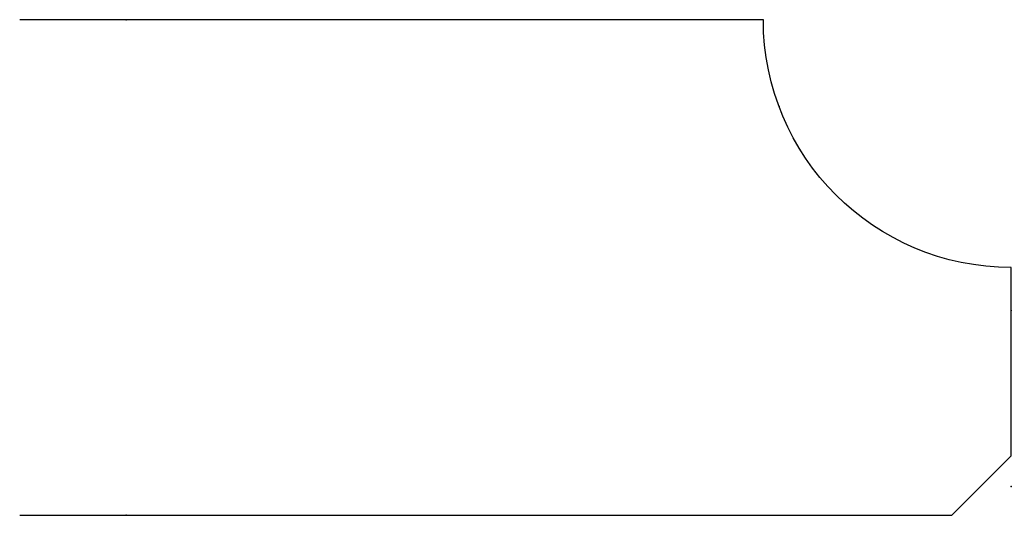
# Model space of a CAD drawing. Extents: x 0 to 100, y 0 to 50.
import ezdxf

# ---------------------------------------------------------------- set-up
doc = ezdxf.new("R2010")
doc.units = 0
doc.layers.get('0').update_dxf_attribs({"color": 250, "linetype": 'CONTINUOUS'})

msp = doc.modelspace()

# ---------------------------------------------------------------- linework, layer by layer
msp.add_lwpolyline([(0, 0), (94, 0), (100, 6), (100, 25, -0.41421), (75, 50), (0, 50)], format="xyb")
for p in [(10.74, 50), (76.59, 41.24), (100, 20.67), (100, 2.89), (10.74, 0)]:
    msp.add_point(p)

doc.saveas('drawing.dxf')
